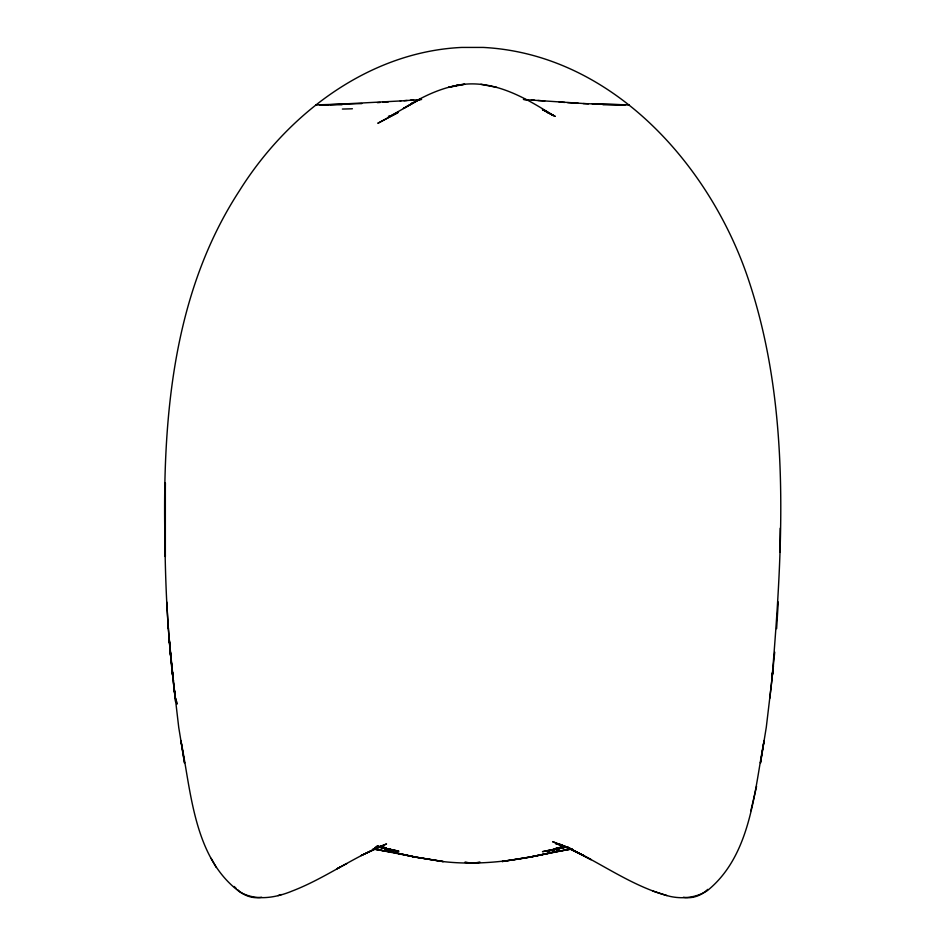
<?xml version="1.0" encoding="UTF-8"?>
<svg xmlns="http://www.w3.org/2000/svg" width="945" height="945" viewBox="0 0 945 945"><rect width="100%" height="100%" fill="white"/><g stroke="black" fill="none" stroke-linecap="round" stroke-linejoin="round"><path stroke-width="1.42" d="M774.723 652.133L771.935 679.242C782.921 545.17 791.567 405.074 747.176 275.798C707.793 161.926 610.08 54.042 483.214 47.427L461.798 47.427C368.916 51.762 287.422 114.026 239.451 190.725C169.025 298.785 161.784 431.475 165.34 556.475L165.34 482.93L164.891 531.917L164.796 528.22C165.127 579.309 167.147 630.48 173.443 681.215L169.19 638.761M779.956 552.022L780.192 528.208M776.625 628.697L778.267 601.989M769.809 698.308L773.4 665.729M771.876 680.246L766.289 727.26L760.453 763.099L764.127 740.561C754.122 791.816 751.133 855.048 707.462 890.556C696.512 897.726 682.774 899.144 670.17 896.427C630.492 886.398 597.712 860.151 560.432 844.417L583.927 855.615L566.74 847.275L552.683 841.688L566.74 847.275L591.145 859.678L572.918 850.039L558.471 843.956L568.559 847.807M750.862 810.763L756.567 786.394M707.734 889.375C701.438 895.612 692.189 899.026 683.377 897.266M375.886 847.712L384.391 845.137L375.307 848.232L380.965 846.106L361.096 855.591L386.552 843.944C353.737 856.772 325.104 878.389 292.194 891.029C275.822 897.809 255.906 901.329 239.77 891.915C193.76 858.013 191.233 791.851 180.873 740.561L184.559 763.123L178.723 727.331L173.868 685.834L175.546 701.828M339.869 867.226L336.999 868.75L346.815 863.553M397.762 112.786L377.811 123.287L397.845 112.42M398.01 112.479L389.883 116.329L420.041 99.178L403.397 108.474L412.705 102.97L410.898 103.879C427.447 94.228 445.473 86.243 464.716 84.27L448.532 87.365L456.943 85.357M278.031 895.6L281.326 894.537M564.838 846.992L556.463 849.46L564.626 847.098M564.13 847.098L549.08 850.807L566.008 846.803L545.915 851.268L566.362 846.803M563.019 847.358L551.904 850.323L564.271 847.157M375.33 847.854L379.347 846.874L375.224 847.618M559.546 850.701C521.38 860.021 481.974 866.033 442.673 861.533L413.095 856.666M529.991 857.068L558.176 851.173L530.901 856.926L502.008 861.556L531.539 856.796L530.901 856.926L529.991 857.068L570.319 849.153M566.244 846.779L542.454 851.681L566.02 846.897L558.649 847.937L566.953 847.133L555.979 848.149L566.764 847.145L560.621 847.346L567.992 847.405M480.367 862.372L472.5 863.234L464.633 862.372M570 849.201L554.278 851.965L571.276 849.094M456.506 85.44C491.743 78.27 524.829 97.24 553.368 115.597L542.501 109.537L555.058 116.282L542.501 109.537M479.623 862.242L472.5 863.234L465.401 862.242M375.46 847.689L381.095 846.992L375.212 847.381M261.647 897.266C253.083 898.955 244.034 895.836 237.786 889.847M558.649 847.937L566.894 847.051M400.845 100.926L329.982 104.682M388.407 116.235L391.336 116.022M382.725 102.261L388.407 101.847M400.255 100.973L421.6 99.508M403.964 100.702L407.141 100.477M377.409 102.627L380.197 102.438M410.354 100.253L413.627 100.028M416.946 99.804L420.312 99.579M361.852 103.584L319.705 104.765M328.423 104.706L323.013 104.753M375.531 847.417L384.379 847.346L378.047 847.133L386.151 847.925L378.721 846.838L398.92 851.244L377.067 846.46M320.851 104.765L321.879 104.765M317.189 104.765L316.197 104.765M319.079 104.765L319.918 104.765M316.055 104.765L341.995 104.765M603.005 104.765L628.803 104.765M627.823 104.765L628.945 104.765M625.921 104.765L592.338 104.021M623.121 104.765L624.149 104.765M621.987 104.753L583.148 103.584M588.404 103.844L537.859 100.477M442.981 861.556L413.449 856.784M578.328 103.312L567.591 102.627M523.412 99.508L544.745 100.973M524.688 99.579L528.066 99.804M531.373 100.028L534.646 100.253M559.121 102.025L564.803 102.438M568.358 847.547L560.255 846.555L567.484 847.287M377.823 847.098L386.151 847.925M563.917 846.992L568.146 847.511L561.33 845.952L568.37 847.37M480.887 84.282L496.763 87.365M414.949 857.068L385.418 850.677L416.083 857.186L373.11 848.858M443.429 861.568L414.075 856.926L384.473 850.205M373.57 849.071L390.592 851.941L373.405 848.905M377.197 846.519L395.813 850.795L377.457 846.436M377.48 846.496L393.061 850.323L377.929 846.448M378.083 846.566L390.639 849.862L377.976 846.389M377.598 846.389L388.549 849.46L377.669 846.307M376.901 846.2L386.812 849.153L377.149 846.236M565.512 846.625L555.542 843.531L572.422 849.248M652.818 891.04L666.981 895.6M569.67 848.22L572.363 849.189M547.084 112.384L549.695 113.459M234.159 886.469L236.108 888.347M211.148 858.343L216.263 867.475M175.912 698.367L176.869 703.919M176.443 701.284L176.916 704.025M170.36 651.826L171.825 667.619M173.136 680.235L175.061 695.957L170.277 652.133M171.624 666.048L173.171 679.585L171.612 665.729L173.065 679.231L171.777 666.674M173.396 682.479L175.203 698.308M169.462 642.553L169.226 640.167L170.702 656.149L168.21 626.476M166.733 602.024L168.375 628.732M352.402 108.758A284.35 27.641 -9.7 0 1 342.385 109.041M773.175 667.595L771.829 679.585L773.376 666.048L773.175 667.595"/></g></svg>
